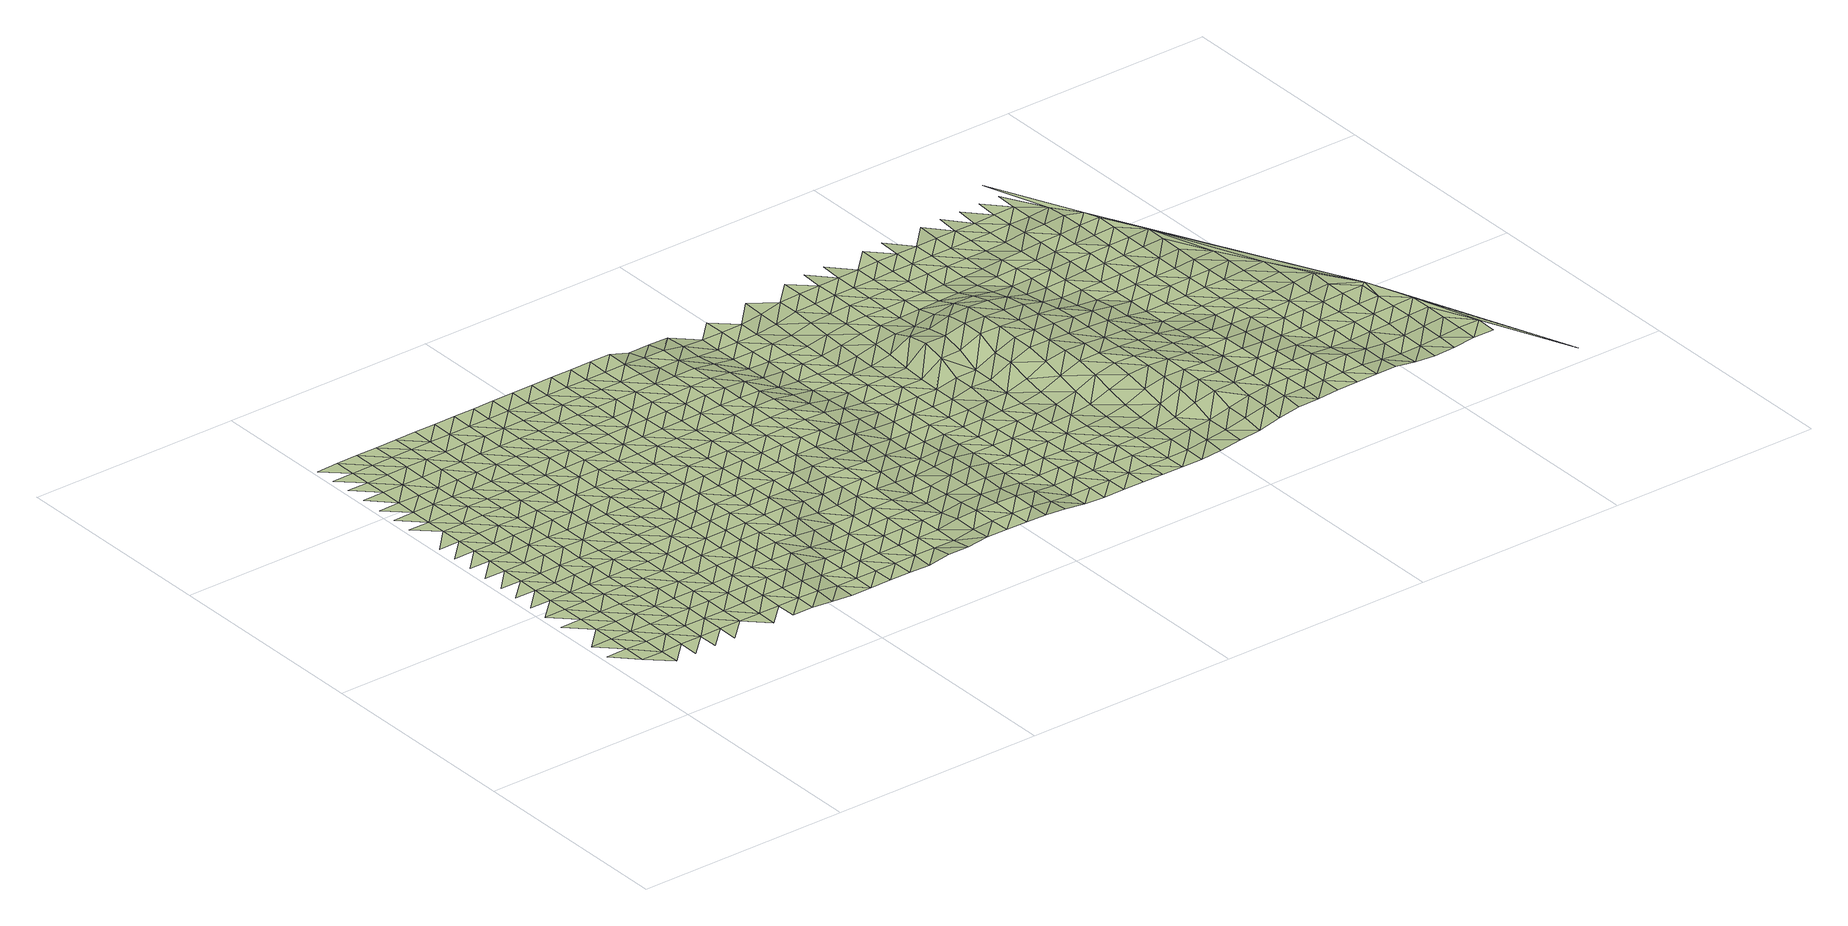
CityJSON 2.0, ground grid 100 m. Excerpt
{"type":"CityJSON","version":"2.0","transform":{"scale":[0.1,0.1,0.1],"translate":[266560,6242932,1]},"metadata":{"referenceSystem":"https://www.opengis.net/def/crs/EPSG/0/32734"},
"CityObjects":{
"terrain1":{"type":"TINRelief","geometry":[{"type":"CompositeSurface","lod":"1","boundaries":[[[0,1,2]],[[3,2,4]],[[5,3,4]],[[1,6,2]],[[6,1,7]],[[4,2,8]],[[9,5,10]],[[8,2,6]],[[4,11,5]],[[12,10,13]],[[11,4,8]],[[14,6,7]],[[15,12,13]],[[5,16,10]],[[16,5,11]],[[17,8,6]],[[18,19,15]],[[13,10,20]],[[8,17,11]],[[6,14,17]],[[20,10,16]],[[21,22,18]],[[13,23,15]],[[23,13,20]],[[11,24,16]],[[25,26,21]],[[11,17,27]],[[14,28,29]],[[15,30,18]],[[24,20,16]],[[11,27,24]],[[30,15,23]],[[14,29,17]],[[31,25,32]],[[18,33,21]],[[33,18,30]],[[27,17,34]],[[20,35,23]],[[36,37,32]],[[20,24,38]],[[21,39,25]],[[34,17,29]],[[35,30,23]],[[39,21,33]],[[20,38,35]],[[24,27,40]],[[41,36,42]],[[25,43,32]],[[40,27,34]],[[44,29,45]],[[43,25,39]],[[46,38,24]],[[33,30,47]],[[48,49,42]],[[30,35,50]],[[32,51,36]],[[24,40,46]],[[52,34,29]],[[51,32,43]],[[30,50,47]],[[33,53,39]],[[35,38,54]],[[36,55,42]],[[29,44,52]],[[38,46,54]],[[48,56,57]],[[40,34,58]],[[33,47,53]],[[55,36,51]],[[43,39,59]],[[60,50,35]],[[58,46,40]],[[42,61,48]],[[56,62,63]],[[52,58,34]],[[35,54,60]],[[39,53,59]],[[42,55,61]],[[64,44,65]],[[43,66,51]],[[50,67,47]],[[68,56,48]],[[62,69,70]],[[60,71,50]],[[44,64,52]],[[54,46,72]],[[43,59,66]],[[73,46,58]],[[68,48,61]],[[53,47,67]],[[55,51,74]],[[50,71,67]],[[72,60,54]],[[69,75,76]],[[72,46,73]],[[56,77,62]],[[51,66,74]],[[56,68,78]],[[79,61,55]],[[80,58,52]],[[64,81,52]],[[53,82,59]],[[83,71,60]],[[53,67,84]],[[75,85,86]],[[56,78,77]],[[69,62,87]],[[61,79,68]],[[55,74,79]],[[80,52,81]],[[83,60,72]],[[66,59,82]],[[88,73,58]],[[53,84,82]],[[62,77,87]],[[85,89,90]],[[91,75,69]],[[67,71,92]],[[58,80,88]],[[71,83,93]],[[81,64,94]],[[95,72,73]],[[68,96,78]],[[68,79,97]],[[92,84,67]],[[75,91,85]],[[66,98,74]],[[69,87,91]],[[94,64,99]],[[89,100,101]],[[66,82,102]],[[71,93,92]],[[77,78,96]],[[83,72,95]],[[95,73,88]],[[68,97,96]],[[74,98,79]],[[66,102,98]],[[103,89,85]],[[80,81,104]],[[105,81,94]],[[82,84,106]],[[107,93,83]],[[92,108,84]],[[103,85,91]],[[77,109,87]],[[80,104,88]],[[97,79,110]],[[77,96,111]],[[104,81,105]],[[83,95,107]],[[112,100,89]],[[106,102,82]],[[84,108,106]],[[110,79,98]],[[87,109,91]],[[113,94,99]],[[92,93,114]],[[77,111,109]],[[89,103,112]],[[88,115,95]],[[116,96,97]],[[93,107,114]],[[115,88,104]],[[116,97,110]],[[108,92,117]],[[98,102,118]],[[119,105,94]],[[100,112,120]],[[121,102,106]],[[122,111,96]],[[103,91,123]],[[107,95,124]],[[109,125,91]],[[92,114,117]],[[94,113,119]],[[102,121,118]],[[122,96,116]],[[124,95,115]],[[106,108,126]],[[103,123,112]],[[127,110,98]],[[128,104,105]],[[123,91,125]],[[108,117,126]],[[109,111,129]],[[114,107,130]],[[122,131,111]],[[98,118,127]],[[128,105,119]],[[132,107,124]],[[120,112,133]],[[104,134,115]],[[135,116,110]],[[113,136,137]],[[138,121,106]],[[114,130,117]],[[111,131,129]],[[106,126,139]],[[123,133,112]],[[130,107,132]],[[109,140,125]],[[116,135,122]],[[104,128,134]],[[135,110,127]],[[113,137,119]],[[141,124,115]],[[136,142,137]],[[106,139,138]],[[117,143,126]],[[118,121,144]],[[109,129,140]],[[133,145,120]],[[146,123,125]],[[131,122,147]],[[130,143,117]],[[115,134,141]],[[118,144,127]],[[148,132,124]],[[121,138,144]],[[122,135,147]],[[139,126,149]],[[123,146,133]],[[128,119,150]],[[146,125,140]],[[137,151,119]],[[143,149,126]],[[124,141,148]],[[131,152,129]],[[134,128,150]],[[127,153,135]],[[154,130,132]],[[131,147,155]],[[150,119,151]],[[156,145,133]],[[139,157,138]],[[153,127,144]],[[140,129,152]],[[158,137,142]],[[131,155,152]],[[133,146,156]],[[149,157,139]],[[154,132,148]],[[159,143,130]],[[135,160,147]],[[141,134,161]],[[142,162,158]],[[134,150,163]],[[160,135,153]],[[146,140,164]],[[143,159,149]],[[165,151,137]],[[144,138,166]],[[145,156,167]],[[157,168,138]],[[130,154,159]],[[155,147,169]],[[141,161,148]],[[152,164,140]],[[134,163,161]],[[137,158,165]],[[138,168,166]],[[147,160,169]],[[170,157,149]],[[156,146,171]],[[144,172,153]],[[150,151,173]],[[170,149,159]],[[164,171,146]],[[174,152,155]],[[173,163,150]],[[154,148,175]],[[155,169,176]],[[144,166,172]],[[173,151,165]],[[161,177,148]],[[178,167,156]],[[179,168,157]],[[160,153,180]],[[174,164,152]],[[181,158,162]],[[154,175,159]],[[155,176,174]],[[157,170,179]],[[171,178,156]],[[175,148,177]],[[160,180,169]],[[153,172,180]],[[182,161,163]],[[162,183,181]],[[184,163,173]],[[185,165,158]],[[168,186,166]],[[167,178,187]],[[168,179,188]],[[170,159,189]],[[171,164,190]],[[191,176,169]],[[174,192,164]],[[175,193,159]],[[163,184,182]],[[172,166,186]],[[194,177,161]],[[158,181,185]],[[168,188,186]],[[169,180,191]],[[170,189,179]],[[195,173,165]],[[189,159,193]],[[164,192,190]],[[196,174,176]],[[171,197,178]],[[161,182,194]],[[198,175,177]],[[176,191,196]],[[185,195,165]],[[183,199,181]],[[188,179,200]],[[201,184,173]],[[202,180,172]],[[171,190,197]],[[172,186,203]],[[192,174,204]],[[187,178,205]],[[189,200,179]],[[198,177,194]],[[206,193,175]],[[202,191,180]],[[174,196,204]],[[173,195,201]],[[172,203,202]],[[185,181,207]],[[186,188,208]],[[209,182,184]],[[205,178,197]],[[199,207,181]],[[188,200,208]],[[175,198,206]],[[210,189,193]],[[192,211,190]],[[192,204,212]],[[184,201,209]],[[213,203,186]],[[196,191,214]],[[215,194,182]],[[216,191,202]],[[197,190,211]],[[217,195,185]],[[210,193,206]],[[192,212,211]],[[213,186,208]],[[207,218,185]],[[196,214,204]],[[219,200,189]],[[214,191,216]],[[182,209,215]],[[195,217,201]],[[220,198,194]],[[217,185,218]],[[203,221,202]],[[189,210,219]],[[213,222,203]],[[223,212,204]],[[207,199,224]],[[225,205,197]],[[226,208,200]],[[197,211,227]],[[220,194,215]],[[228,206,198]],[[201,229,209]],[[223,204,214]],[[203,222,221]],[[208,226,213]],[[230,216,202]],[[225,197,227]],[[199,231,224]],[[226,200,219]],[[217,229,201]],[[207,232,218]],[[198,220,228]],[[233,210,206]],[[234,211,212]],[[215,209,235]],[[223,236,212]],[[202,221,230]],[[237,214,216]],[[222,213,238]],[[207,224,232]],[[229,235,209]],[[234,227,211]],[[217,218,239]],[[233,206,228]],[[212,236,234]],[[213,226,238]],[[214,237,223]],[[240,219,210]],[[215,241,220]],[[237,216,230]],[[221,222,242]],[[239,229,217]],[[239,218,232]],[[235,241,215]],[[210,233,240]],[[222,238,242]],[[236,223,243]],[[231,244,224]],[[225,227,245]],[[226,219,246]],[[228,220,247]],[[248,227,234]],[[230,221,249]],[[223,237,243]],[[241,247,220]],[[232,224,244]],[[226,246,238]],[[235,229,250]],[[245,227,248]],[[231,251,244]],[[240,246,219]],[[252,229,239]],[[242,249,221]],[[233,228,253]],[[234,236,254]],[[230,255,237]],[[236,243,254]],[[247,253,228]],[[229,252,250]],[[238,256,242]],[[235,257,241]],[[249,255,230]],[[240,233,258]],[[259,239,232]],[[232,244,260]],[[256,238,246]],[[243,237,261]],[[262,248,234]],[[253,258,233]],[[234,254,263]],[[235,250,257]],[[264,249,242]],[[265,247,241]],[[255,261,237]],[[259,232,260]],[[266,252,239]],[[234,263,262]],[[264,242,256]],[[254,243,267]],[[268,244,251]],[[269,245,248]],[[270,246,240]],[[258,271,240]],[[241,257,265]],[[247,272,253]],[[261,267,243]],[[239,259,266]],[[268,260,244]],[[252,273,250]],[[274,255,249]],[[262,269,248]],[[251,275,268]],[[270,240,271]],[[249,264,276]],[[277,263,254]],[[278,256,246]],[[247,265,272]],[[258,253,279]],[[255,274,261]],[[257,250,273]],[[267,277,254]],[[252,266,273]],[[249,276,274]],[[256,278,264]],[[246,270,278]],[[262,263,280]],[[259,260,281]],[[253,272,279]],[[282,260,268]],[[283,267,261]],[[258,284,271]],[[277,280,263]],[[259,281,266]],[[265,257,285]],[[283,261,274]],[[281,260,282]],[[257,273,286]],[[287,276,264]],[[258,279,284]],[[264,278,288]],[[289,277,267]],[[275,290,268]],[[269,262,291]],[[272,265,285]],[[270,271,292]],[[280,293,262]],[[257,286,285]],[[276,287,274]],[[267,283,289]],[[264,288,287]],[[270,292,278]],[[294,273,266]],[[291,262,293]],[[275,295,290]],[[292,271,284]],[[281,296,266]],[[297,282,268]],[[272,298,279]],[[277,299,280]],[[294,286,273]],[[277,289,300]],[[272,285,301]],[[266,296,294]],[[283,274,302]],[[288,278,303]],[[268,290,297]],[[287,304,274]],[[284,279,298]],[[299,293,280]],[[305,281,282]],[[272,301,298]],[[277,300,299]],[[303,278,292]],[[283,302,289]],[[302,274,304]],[[306,287,288]],[[285,286,307]],[[305,282,297]],[[308,286,294]],[[295,309,290]],[[281,310,296]],[[306,288,303]],[[300,289,311]],[[312,291,293]],[[313,292,284]],[[307,301,285]],[[284,298,314]],[[293,299,315]],[[286,308,307]],[[316,304,287]],[[302,311,289]],[[281,305,310]],[[297,290,317]],[[296,318,294]],[[312,293,315]],[[313,284,314]],[[316,287,306]],[[299,300,319]],[[320,303,292]],[[290,309,317]],[[321,298,301]],[[300,311,319]],[[322,301,307]],[[296,310,318]],[[323,302,304]],[[324,308,294]],[[292,313,320]],[[304,316,325]],[[321,314,298]],[[326,315,299]],[[327,306,303]],[[305,297,328]],[[301,322,321]],[[317,329,297]],[[299,319,326]],[[325,323,304]],[[294,318,324]],[[330,311,302]],[[310,305,328]],[[316,306,327]],[[331,307,308]],[[327,303,320]],[[328,297,329]],[[317,309,332]],[[312,315,333]],[[313,314,334]],[[302,323,330]],[[335,314,321]],[[326,336,315]],[[308,324,331]],[[319,311,337]],[[338,322,307]],[[310,339,318]],[[340,325,316]],[[341,329,317]],[[313,334,320]],[[333,315,336]],[[334,314,335]],[[310,328,339]],[[316,327,340]],[[337,326,319]],[[337,311,330]],[[341,317,332]],[[307,331,338]],[[322,342,321]],[[324,318,343]],[[344,323,325]],[[320,345,327]],[[340,346,325]],[[318,339,343]],[[347,336,326]],[[328,329,348]],[[322,338,342]],[[349,329,341]],[[345,320,334]],[[350,335,321]],[[344,325,346]],[[347,326,337]],[[351,330,323]],[[352,340,327]],[[328,348,339]],[[353,331,324]],[[348,329,349]],[[343,354,324]],[[321,342,350]],[[352,327,345]],[[355,341,332]],[[356,333,336]],[[357,334,335]],[[331,353,338]],[[323,344,351]],[[336,347,358]],[[324,354,353]],[[359,337,330]],[[343,339,360]],[[340,361,346]],[[356,336,358]],[[362,355,332]],[[357,335,350]],[[360,339,348]],[[340,352,363]],[[338,364,342]],[[347,337,359]],[[365,349,341]],[[366,345,334]],[[359,330,351]],[[367,354,343]],[[353,364,338]],[[340,363,361]],[[344,346,368]],[[345,366,352]],[[341,355,365]],[[334,357,366]],[[367,343,360]],[[350,342,369]],[[370,358,347]],[[371,348,349]],[[344,368,351]],[[342,364,369]],[[347,359,370]],[[368,346,361]],[[353,354,372]],[[371,349,365]],[[373,354,367]],[[374,360,348]],[[352,375,363]],[[352,366,376]],[[351,377,359]],[[355,362,378]],[[356,358,379]],[[357,350,380]],[[353,372,364]],[[370,381,358]],[[369,382,350]],[[354,373,372]],[[361,363,375]],[[377,351,368]],[[348,371,374]],[[352,376,375]],[[355,378,365]],[[357,380,366]],[[383,367,360]],[[379,358,381]],[[378,362,384]],[[380,350,382]],[[385,370,359]],[[369,364,386]],[[385,359,377]],[[374,383,360]],[[386,364,372]],[[387,368,361]],[[388,376,366]],[[389,373,367]],[[361,375,390]],[[391,382,369]],[[371,365,392]],[[378,393,365]],[[388,366,380]],[[370,394,381]],[[391,369,386]],[[370,385,395]],[[387,361,390]],[[367,383,389]],[[396,377,368]],[[371,392,374]],[[397,372,373]],[[392,365,393]],[[375,376,398]],[[370,395,394]],[[388,399,376]],[[377,396,385]],[[400,378,384]],[[379,381,401]],[[402,380,382]],[[368,387,396]],[[403,382,391]],[[373,389,397]],[[404,386,372]],[[398,390,375]],[[376,399,398]],[[380,402,388]],[[383,374,405]],[[401,381,394]],[[400,384,406]],[[402,382,403]],[[392,407,374]],[[408,393,378]],[[372,397,404]],[[409,391,386]],[[385,410,395]],[[383,405,389]],[[385,396,411]],[[405,374,407]],[[387,390,412]],[[399,388,413]],[[378,400,408]],[[414,390,398]],[[394,395,410]],[[415,392,393]],[[404,409,386]],[[385,411,410]],[[388,402,413]],[[387,412,396]],[[416,403,391]],[[412,390,414]],[[398,399,417]],[[397,389,418]],[[415,393,408]],[[405,419,389]],[[420,407,392]],[[391,409,416]],[[399,413,417]],[[421,411,396]],[[422,400,406]],[[401,394,423]],[[402,403,424]],[[397,418,404]],[[394,410,425]],[[389,419,418]],[[421,396,412]],[[392,415,420]],[[402,424,413]],[[426,405,407]],[[427,414,398]],[[423,394,425]],[[424,403,416]],[[422,406,428]],[[398,417,429]],[[430,408,400]],[[409,404,431]],[[410,411,432]],[[421,433,411]],[[418,434,404]],[[426,407,420]],[[398,429,427]],[[413,435,417]],[[436,412,414]],[[437,419,405]],[[400,422,430]],[[409,431,416]],[[432,425,410]],[[438,415,408]],[[431,404,434]],[[411,433,432]],[[435,413,424]],[[412,436,421]],[[436,414,427]],[[405,426,437]],[[429,417,439]],[[440,418,419]],[[438,408,430]],[[422,428,441]],[[442,420,415]],[[439,417,435]],[[433,421,443]],[[444,423,425]],[[445,424,416]],[[431,446,416]],[[447,425,432]],[[419,437,440]],[[448,434,418]],[[429,449,427]],[[421,436,443]],[[415,438,442]],[[430,422,450]],[[451,426,420]],[[444,425,447]],[[445,416,446]],[[449,429,439]],[[432,433,452]],[[424,453,435]],[[441,450,422]],[[418,440,448]],[[454,431,434]],[[427,455,436]],[[433,443,452]],[[451,420,442]],[[430,456,438]],[[457,437,426]],[[424,445,453]],[[455,427,449]],[[458,439,435]],[[454,434,448]],[[450,456,430]],[[436,459,443]],[[460,446,431]],[[461,447,432]],[[432,452,462]],[[426,451,457]],[[442,438,463]],[[464,440,437]],[[459,436,455]],[[435,453,458]],[[465,449,439]],[[431,454,460]],[[432,462,461]],[[456,463,438]],[[443,466,452]],[[450,441,467]],[[468,444,447]],[[445,446,469]],[[437,457,464]],[[470,448,440]],[[451,442,471]],[[449,465,455]],[[466,443,459]],[[439,458,465]],[[453,445,469]],[[468,447,461]],[[441,472,467]],[[469,446,460]],[[463,471,442]],[[462,452,473]],[[450,474,456]],[[440,464,470]],[[475,454,448]],[[457,451,476]],[[473,452,466]],[[459,455,477]],[[450,467,474]],[[471,476,451]],[[455,465,478]],[[462,479,461]],[[458,453,480]],[[463,456,481]],[[475,448,470]],[[453,469,482]],[[483,460,454]],[[464,457,484]],[[479,462,473]],[[455,478,477]],[[459,485,466]],[[458,480,465]],[[453,482,480]],[[456,474,481]],[[476,484,457]],[[461,486,468]],[[463,487,471]],[[454,475,483]],[[472,488,467]],[[469,460,489]],[[470,464,490]],[[459,477,485]],[[486,461,479]],[[473,466,491]],[[492,478,465]],[[463,481,487]],[[484,490,464]],[[474,467,488]],[[489,482,469]],[[476,471,493]],[[472,494,488]],[[483,489,460]],[[492,465,480]],[[475,470,495]],[[466,485,491]],[[473,496,479]],[[471,487,493]],[[490,495,470]],[[478,497,477]],[[476,498,484]],[[492,499,478]],[[483,475,500]],[[501,480,482]],[[474,502,481]],[[473,491,496]],[[474,488,503]],[[504,482,489]],[[485,477,497]],[[486,479,505]],[[495,500,475]],[[478,499,497]],[[476,493,498]],[[487,481,502]],[[480,501,492]],[[490,484,506]],[[482,504,501]],[[474,503,502]],[[479,496,505]],[[507,488,494]],[[508,489,483]],[[500,509,483]],[[484,498,506]],[[485,510,491]],[[490,511,495]],[[499,492,512]],[[485,497,513]],[[507,503,488]],[[487,514,493]],[[486,505,515]],[[494,516,507]],[[508,483,509]],[[487,502,517]],[[492,501,512]],[[496,491,510]],[[518,504,489]],[[485,513,510]],[[490,506,511]],[[500,495,519]],[[520,497,499]],[[498,493,514]],[[487,517,514]],[[504,518,501]],[[489,508,518]],[[520,499,512]],[[521,502,503]],[[495,511,519]],[[522,503,507]],[[513,497,523]],[[500,524,509]],[[496,525,505]],[[496,510,526]],[[521,517,502]],[[512,501,527]],[[498,528,506]],[[523,497,520]],[[503,522,521]],[[498,514,529]],[[505,525,515]],[[507,516,530]],[[500,519,524]],[[496,526,525]],[[501,518,527]],[[531,510,513]],[[508,509,532]],[[511,506,528]],[[498,529,528]],[[531,513,523]],[[508,532,518]],[[533,514,517]],[[534,520,512]],[[532,509,524]],[[521,535,517]],[[527,536,512]],[[537,526,510]],[[538,522,507]],[[507,530,539]],[[511,540,519]],[[533,529,514]],[[537,510,531]],[[511,528,541]],[[517,535,533]],[[534,512,536]],[[527,518,542]],[[543,523,520]],[[507,539,538]],[[524,519,540]],[[522,544,521]],[[511,541,540]],[[542,518,532]],[[525,526,545]],[[537,546,526]],[[520,534,543]],[[547,531,523]],[[535,521,544]],[[548,536,527]],[[529,549,528]],[[522,538,544]],[[550,529,533]],[[551,539,530]],[[526,546,545]],[[548,527,542]],[[531,547,537]],[[552,532,524]],[[549,541,528]],[[547,523,543]],[[524,540,553]],[[529,550,549]],[[533,535,554]],[[538,539,555]],[[534,536,556]],[[525,545,557]],[[552,524,553]],[[535,544,554]],[[558,536,548]],[[546,537,559]],[[560,542,532]],[[551,555,539]],[[561,540,541]],[[534,556,543]],[[537,547,559]],[[549,562,541]],[[556,536,558]],[[538,563,544]],[[564,550,533]],[[532,552,560]],[[533,554,565]],[[561,553,540]],[[566,548,542]],[[541,562,561]],[[538,555,563]],[[543,567,547]],[[546,568,545]],[[546,559,569]],[[533,565,564]],[[544,570,554]],[[549,550,571]],[[567,543,556]],[[560,566,542]],[[545,568,557]],[[572,558,548]],[[546,569,568]],[[563,570,544]],[[547,573,559]],[[551,574,555]],[[552,553,575]],[[549,571,562]],[[576,553,561]],[[550,564,571]],[[577,565,554]],[[573,547,567]],[[548,566,572]],[[552,575,560]],[[578,556,558]],[[551,579,574]],[[575,553,576]],[[570,577,554]],[[561,562,580]],[[569,559,581]],[[563,555,582]],[[564,565,583]],[[581,559,573]],[[580,562,571]],[[578,558,572]],[[584,567,556]],[[582,570,563]],[[582,555,574]],[[577,583,565]],[[566,560,585]],[[575,586,560]],[[567,584,573]],[[587,576,561]],[[568,569,588]],[[561,580,589]],[[590,569,581]],[[556,578,584]],[[570,591,577]],[[566,585,572]],[[564,592,571]],[[585,560,586]],[[583,593,564]],[[561,589,587]],[[569,590,588]],[[591,570,582]],[[574,579,594]],[[595,575,576]],[[580,571,592]],[[564,593,592]],[[581,573,596]],[[597,583,577]],[[573,584,598]],[[578,572,599]],[[568,588,600]],[[579,601,594]],[[595,576,587]],[[591,597,577]],[[585,602,572]],[[603,589,580]],[[604,582,574]],[[605,586,575]],[[573,598,596]],[[606,590,581]],[[578,599,584]],[[607,593,583]],[[603,580,592]],[[599,572,602]],[[582,604,591]],[[604,574,594]],[[575,595,605]],[[583,597,607]],[[587,589,608]],[[609,585,586]],[[581,596,606]],[[598,584,610]],[[590,611,588]],[[603,608,589]],[[612,592,593]],[[610,584,599]],[[609,586,605]],[[593,607,613]],[[588,611,600]],[[601,614,594]],[[597,591,615]],[[616,602,585]],[[590,606,611]],[[591,604,617]],[[598,618,596]],[[612,603,592]],[[619,595,587]],[[608,620,587]],[[593,613,612]],[[597,615,607]],[[618,598,610]],[[615,591,617]],[[585,609,616]],[[621,599,602]],[[619,587,620]],[[596,622,606]],[[604,594,623]],[[624,605,595]],[[625,594,614]],[[608,603,626]],[[613,607,627]],[[618,622,596]],[[612,628,603]],[[621,602,616]],[[629,610,599]],[[623,617,604]],[[623,594,625]],[[595,619,624]],[[615,627,607]],[[630,609,605]],[[603,628,626]],[[608,631,620]],[[611,606,632]],[[612,613,633]],[[622,634,606]],[[599,621,629]],[[635,618,610]],[[630,605,624]],[[613,627,633]],[[611,632,636]],[[614,637,625]],[[638,615,617]],[[639,616,609]],[[608,626,631]],[[606,634,632]],[[640,617,623]],[[618,635,622]],[[619,620,641]],[[628,612,642]],[[635,610,629]],[[638,617,640]],[[609,630,639]],[[612,633,642]],[[619,641,624]],[[643,627,615]],[[644,621,616]],[[641,620,631]],[[645,634,622]],[[646,623,625]],[[637,647,625]],[[628,648,626]],[[621,644,629]],[[622,635,645]],[[628,642,649]],[[615,638,643]],[[644,616,639]],[[624,650,630]],[[633,627,651]],[[646,625,647]],[[631,626,648]],[[652,640,623]],[[628,649,648]],[[650,624,641]],[[629,653,635]],[[632,634,654]],[[633,651,642]],[[634,645,655]],[[651,627,643]],[[630,656,639]],[[644,653,629]],[[623,646,652]],[[632,654,657]],[[658,638,640]],[[634,655,654]],[[656,630,650]],[[645,635,659]],[[660,647,637]],[[661,641,631]],[[662,649,642]],[[631,648,663]],[[639,664,644]],[[653,659,635]],[[658,640,652]],[[662,642,651]],[[665,643,638]],[[637,666,660]],[[661,631,663]],[[664,639,656]],[[667,646,647]],[[668,655,645]],[[641,669,650]],[[670,648,649]],[[671,653,644]],[[659,668,645]],[[638,658,665]],[[662,672,649]],[[646,667,652]],[[673,651,643]],[[667,647,660]],[[641,661,669]],[[671,644,664]],[[670,663,648]],[[674,656,650]],[[649,672,670]],[[675,659,653]],[[654,655,676]],[[651,673,662]],[[668,677,655]],[[673,643,665]],[[652,678,658]],[[671,675,653]],[[650,669,674]],[[679,664,656]],[[655,677,676]],[[652,667,678]],[[680,660,666]],[[672,662,681]],[[661,663,682]],[[683,663,670]],[[668,659,684]],[[665,658,685]],[[664,679,671]],[[659,675,686]],[[656,674,679]],[[662,673,681]],[[669,661,682]],[[654,676,687]],[[666,688,680]],[[682,663,683]],[[678,685,658]],[[670,672,689]],[[667,660,690]],[[659,686,684]],[[668,691,677]],[[675,671,692]],[[665,693,673]],[[672,681,689]],[[690,678,667]],[[680,690,660]],[[685,693,665]],[[692,671,679]],[[674,669,694]],[[668,684,691]],[[669,682,695]],[[696,686,675]],[[697,683,670]],[[677,698,676]],[[681,673,699]],[[670,689,700]],[[674,694,679]],[[675,692,696]],[[669,695,694]],[[693,699,673]],[[687,676,698]],[[688,701,680]],[[702,685,678]],[[670,700,697]],[[677,691,698]],[[703,678,690]],[[682,683,704]],[[689,681,705]],[[686,706,684]],[[696,707,686]],[[678,703,702]],[[699,705,681]],[[704,695,682]],[[708,693,685]],[[692,679,709]],[[704,683,697]],[[694,710,679]],[[711,700,689]],[[691,684,706]],[[712,690,680]],[[686,707,706]],[[701,713,680]],[[709,696,692]],[[693,708,699]],[[705,711,689]],[[685,702,708]],[[709,679,710]],[[712,680,713]],[[697,700,714]],[[715,694,695]],[[716,703,690]],[[717,695,704]],[[718,707,696]],[[691,719,698]],[[720,705,699]],[[711,714,700]],[[691,706,721]],[[695,717,715]],[[718,696,709]],[[690,712,716]],[[720,699,708]],[[719,722,698]],[[702,703,723]],[[724,710,694]],[[691,721,719]],[[725,706,707]],[[701,726,713]],[[727,704,697]],[[728,711,705]],[[714,729,697]],[[702,723,708]],[[725,707,718]],[[694,715,724]],[[703,716,723]],[[705,720,728]],[[730,709,710]],[[701,731,726]],[[727,697,729]],[[732,721,706]],[[733,717,704]],[[712,713,734]],[[711,735,714]],[[732,706,725]],[[711,728,736]],[[730,710,724]],[[737,718,709]],[[712,734,716]],[[720,708,738]],[[734,713,726]],[[704,727,733]],[[723,739,708]],[[735,729,714]],[[740,715,717]],[[711,736,735]],[[719,721,741]],[[720,738,728]],[[737,709,730]],[[732,742,721]],[[738,708,739]],[[743,725,718]],[[717,733,740]],[[726,731,744]],[[745,723,716]],[[746,724,715]],[[721,742,741]],[[734,747,716]],[[725,743,732]],[[727,729,748]],[[736,728,749]],[[743,718,737]],[[729,735,750]],[[716,747,745]],[[715,740,746]],[[738,749,728]],[[727,748,733]],[[730,724,751]],[[752,739,723]],[[719,741,753]],[[748,729,750]],[[735,736,754]],[[742,732,755]],[[756,734,726]],[[726,744,757]],[[730,751,737]],[[732,743,755]],[[736,749,754]],[[723,745,752]],[[746,751,724]],[[733,758,740]],[[759,738,739]],[[756,726,757]],[[760,750,735]],[[734,761,747]],[[748,758,733]],[[737,762,743]],[[763,741,742]],[[735,754,760]],[[742,755,764]],[[759,739,752]],[[740,765,746]],[[766,749,738]],[[762,737,751]],[[734,756,761]],[[741,763,753]],[[767,757,744]],[[768,745,747]],[[742,764,763]],[[758,765,740]],[[743,769,755]],[[770,748,750]],[[760,771,750]],[[738,759,766]],[[754,749,772]],[[769,743,762]],[[747,761,768]],[[773,752,745]],[[774,751,746]],[[770,750,771]],[[765,775,746]],[[764,755,776]],[[772,760,754]],[[756,757,777]],[[748,778,758]],[[779,757,767]],[[772,749,766]],[[755,769,776]],[[745,768,773]],[[774,746,775]],[[751,780,762]],[[761,756,777]],[[781,759,752]],[[777,757,779]],[[748,770,778]],[[782,771,760]],[[764,783,763]],[[765,758,784]],[[782,760,772]],[[783,764,776]],[[751,774,780]],[[773,781,752]],[[785,769,762]],[[768,761,786]],[[787,766,759]],[[758,778,784]],[[788,789,763]],[[765,790,775]],[[786,761,777]],[[791,779,767]],[[770,771,792]],[[762,780,785]],[[771,782,793]],[[763,783,788]],[[759,781,787]],[[794,776,769]],[[795,772,766]],[[773,768,796]],[[765,784,790]],[[778,770,792]],[[774,775,797]],[[767,798,791]],[[792,771,793]],[[786,796,768]],[[782,772,795]],[[777,779,799]],[[769,785,794]],[[795,766,787]],[[783,776,800]],[[780,774,797]],[[797,775,790]],[[799,786,777]],[[781,773,801]],[[799,779,791]],[[796,802,773]],[[803,793,782]],[[783,800,788]],[[778,804,784]],[[794,800,776]],[[778,792,805]],[[781,801,787]],[[782,795,803]],[[801,773,802]],[[785,780,806]],[[790,784,804]],[[780,797,807]],[[778,805,804]],[[808,788,809]],[[791,798,810]],[[811,796,786]],[[812,786,799]],[[785,806,794]],[[792,793,813]],[[787,814,795]],[[780,807,806]],[[803,815,793]],[[800,809,788]],[[786,812,811]],[[814,787,801]],[[813,805,792]],[[796,816,802]],[[797,790,817]],[[813,793,815]],[[790,804,818]],[[819,803,795]],[[820,799,791]],[[810,821,791]],[[822,800,794]],[[817,807,797]],[[806,823,794]],[[819,795,814]],[[796,811,816]],[[817,790,818]],[[824,801,802]],[[820,791,821]],[[825,815,803]],[[826,804,805]],[[827,812,799]],[[822,794,823]],[[828,805,813]],[[829,809,800]],[[819,825,803]],[[824,802,816]],[[830,806,807]],[[826,818,804]],[[831,814,801]],[[805,828,826]],[[832,807,817]],[[799,820,827]],[[809,829,833]],[[811,812,834]],[[800,822,829]],[[810,835,821]],[[836,813,815]],[[814,831,819]],[[807,832,830]],[[815,825,837]],[[801,824,831]],[[806,838,823]],[[816,811,834]],[[812,827,834]],[[839,817,818]],[[810,840,835]],[[836,815,837]],[[841,818,826]],[[825,819,842]],[[843,828,813]],[[820,821,844]],[[806,830,838]],[[845,822,823]],[[842,819,831]],[[839,818,841]],[[846,832,817]],[[820,844,827]],[[824,816,847]],[[844,821,835]],[[813,836,843]],[[816,834,848]],[[849,837,825]],[[822,845,829]],[[828,850,826]],[[845,823,838]],[[824,847,831]],[[825,842,849]],[[817,839,846]],[[847,816,848]],[[851,830,832]],[[845,852,829]],[[828,843,850]],[[835,840,853]],[[834,827,854]],[[855,841,826]],[[844,856,827]],[[838,830,857]],[[858,836,837]],[[832,846,851]],[[849,859,837]],[[842,831,860]],[[854,848,834]],[[827,856,854]],[[826,850,855]],[[847,861,831]],[[838,857,845]],[[836,858,843]],[[862,839,841]],[[830,851,857]],[[858,837,859]],[[845,857,863]],[[860,849,842]],[[864,844,835]],[[835,853,865]],[[860,831,861]],[[839,862,846]],[[862,841,855]],[[843,866,850]],[[867,847,848]],[[864,835,865]],[[868,848,854]],[[869,859,849]],[[862,851,846]],[[870,856,844]],[[858,866,843]],[[851,862,857]],[[850,866,855]],[[869,849,860]],[[867,848,868]],[[847,871,861]],[[844,864,870]],[[872,865,853]],[[858,859,873]],[[874,854,856]],[[866,862,855]],[[859,869,873]],[[847,867,871]],[[858,873,866]],[[875,860,861]],[[856,870,874]],[[866,873,862]],[[876,868,854]],[[869,860,875]],[[877,864,865]],[[878,865,872]],[[875,861,871]],[[862,879,857]],[[854,874,876]],[[873,869,875]],[[880,867,868]],[[877,865,878]],[[881,870,864]],[[879,862,873]],[[867,880,871]],[[880,868,876]],[[864,877,881]],[[882,874,870]],[[875,879,873]],[[883,878,872]],[[871,879,875]],[[874,882,876]],[[870,881,882]],[[871,880,879]],[[877,878,883]],[[872,884,883]],[[880,876,879]],[[877,883,881]],[[882,879,876]],[[881,883,882]],[[882,885,879]],[[885,882,883]]]}]}
},
"vertices":[
[0,530,34],[100,425,33],[100,530,35],[0,630,34],[100,630,35],[100,730,34],[201,425,33],[201,330,33],[201,530,33],[0,830,33],[100,830,34],[201,630,34],[0,935,32],[100,935,33],[301,425,33],[100,1030,32],[201,730,35],[301,530,33],[100,1130,33],[0,1030,32],[201,830,34],[100,1225,34],[0,1130,34],[201,935,34],[301,730,34],[100,1330,34],[0,1225,34],[301,630,34],[301,330,33],[401,425,33],[201,1030,33],[0,1330,34],[100,1430,34],[201,1130,33],[401,530,33],[301,935,34],[100,1530,35],[0,1430,34],[301,830,35],[201,1225,33],[401,630,34],[0,1530,34],[100,1630,34],[201,1330,34],[501,425,34],[401,330,34],[401,730,34],[301,1130,33],[100,1735,33],[0,1630,33],[301,1030,34],[201,1430,34],[501,530,34],[301,1225,34],[401,830,35],[201,1530,34],[100,1830,31],[0,1830,31],[501,630,34],[301,1330,36],[401,935,35],[201,1630,35],[100,1930,31],[0,1930,30],[601,425,33],[501,330,34],[301,1430,36],[401,1130,34],[201,1735,34],[100,2025,32],[0,2025,32],[401,1030,34],[501,830,35],[501,730,34],[301,1530,34],[100,2130,33],[0,2130,33],[201,1930,32],[201,1830,33],[301,1630,35],[601,630,34],[601,530,33],[401,1330,36],[501,935,35],[401,1225,34],[100,2230,33],[0,2230,33],[201,2025,31],[601,730,34],[100,2330,31],[0,2330,30],[201,2130,32],[501,1130,34],[501,1030,35],[701,425,33],[601,830,34],[301,1830,33],[301,1735,34],[401,1530,34],[701,330,33],[100,2430,32],[0,2430,29],[401,1430,36],[201,2230,33],[701,630,34],[701,530,33],[501,1330,35],[601,935,35],[501,1225,34],[301,2025,31],[401,1630,35],[301,1930,32],[201,2330,33],[801,425,33],[601,1030,35],[701,730,34],[401,1735,34],[601,1130,34],[501,1530,35],[801,530,33],[201,2430,32],[501,1430,35],[401,1830,33],[301,2230,34],[701,830,35],[301,2130,32],[601,1225,34],[501,1630,35],[801,630,34],[401,2025,31],[701,1030,35],[401,1930,32],[701,935,35],[301,2330,34],[801,730,34],[501,1735,34],[801,330,33],[901,425,33],[601,1430,35],[601,1330,35],[401,2130,33],[801,830,35],[901,330,32],[701,1130,34],[601,1530,35],[301,2430,33],[401,2230,34],[501,1830,34],[801,935,35],[701,1225,34],[901,630,35],[901,530,33],[501,2025,32],[601,1630,35],[801,1030,35],[501,1930,33],[401,2330,34],[701,1330,35],[1002,425,29],[801,1130,34],[601,1735,35],[901,830,36],[1002,330,24],[901,730,36],[501,2130,33],[1002,530,29],[701,1530,35],[401,2430,34],[701,1430,35],[601,1830,34],[801,1225,34],[501,2230,34],[701,1630,35],[1002,630,34],[601,2025,33],[901,1030,35],[601,1930,33],[901,935,35],[501,2330,34],[801,1330,35],[701,1735,35],[1102,425,18],[1002,830,36],[1102,330,16],[1002,730,35],[1102,530,18],[801,1530,35],[501,2430,34],[801,1430,35],[901,1225,35],[601,2230,34],[701,1830,34],[601,2130,33],[901,1130,35],[1002,935,35],[1102,630,29],[701,1930,34],[601,2330,34],[1002,1030,35],[1202,330,17],[901,1330,35],[1102,730,33],[801,1735,35],[801,1630,35],[701,2025,34],[601,2430,34],[1002,1130,35],[1202,425,16],[901,1430,35],[1102,830,35],[1002,1225,35],[701,2230,35],[701,2130,34],[901,1530,35],[801,1930,34],[1102,935,35],[801,1830,34],[1202,630,17],[1202,530,16],[1002,1330,35],[1102,1030,35],[901,1735,35],[901,1630,35],[801,2025,34],[1302,425,15],[701,2430,36],[1002,1430,35],[701,2330,35],[1102,1130,35],[1202,730,22],[901,1830,35],[1302,330,17],[1302,530,15],[1102,1225,35],[801,2230,35],[1202,830,31],[801,2130,34],[901,1930,35],[1002,1530,34],[1302,630,15],[1102,1330,35],[1202,935,35],[1002,1630,35],[901,2025,34],[1402,425,15],[801,2430,36],[1102,1430,35],[1202,1030,36],[801,2330,35],[1002,1735,35],[1302,830,19],[1402,330,17],[1302,730,15],[1202,1130,35],[901,2130,34],[1002,1830,35],[1102,1530,35],[1302,935,28],[1202,1225,36],[1402,630,14],[1402,530,15],[1002,1930,35],[901,2330,36],[901,2230,36],[1102,1630,36],[1302,1030,35],[1402,730,14],[1002,2025,34],[1502,425,16],[901,2430,36],[1202,1430,36],[1202,1330,36],[1302,1130,36],[1402,830,15],[1102,1830,36],[1502,330,13],[1102,1735,36],[1002,2130,35],[1202,1530,36],[1302,1225,36],[1002,2230,37],[1502,630,15],[1502,530,16],[1102,1930,36],[1302,1330,36],[1402,1030,28],[1402,935,18],[1202,1735,36],[1202,1630,36],[1102,2025,35],[1602,425,15],[1002,2430,37],[1302,1430,36],[1002,2330,37],[1502,830,15],[1602,330,28],[1502,730,14],[1602,530,15],[1402,1225,36],[1102,2230,37],[1102,2130,36],[1402,1130,36],[1202,1930,36],[1302,1530,36],[1202,1830,36],[1602,630,14],[1302,1630,36],[1502,1030,26],[1502,935,16],[1702,330,28],[1602,730,17],[1202,2025,36],[1102,2430,37],[1402,1430,36],[1402,1330,36],[1102,2330,37],[1302,1735,36],[1702,425,15],[1602,830,18],[1202,2130,37],[1402,1530,36],[1502,1225,36],[1502,1130,33],[1302,1930,36],[1602,935,22],[1302,1830,37],[1202,2230,38],[1402,1630,36],[1702,630,14],[1702,530,15],[1302,2025,37],[1602,1030,25],[1802,330,39],[1202,2430,38],[1502,1430,36],[1502,1330,36],[1202,2330,38],[1302,2130,37],[1602,1130,28],[1702,730,17],[1402,1735,37],[1802,425,31],[1602,1225,32],[1702,830,18],[1402,1930,37],[1502,1530,36],[1402,1830,37],[1302,2230,37],[1802,630,13],[1802,530,31],[1602,1330,37],[1402,2025,37],[1502,1630,36],[1702,1030,25],[1702,935,22],[1902,425,35],[1302,2430,38],[1602,1430,37],[1302,2330,37],[1402,2130,37],[1802,730,12],[1502,1830,37],[1902,330,38],[1502,1735,37],[1702,1130,28],[1902,530,35],[1602,1530,37],[1802,830,13],[1502,1930,37],[1702,1225,32],[1402,2230,37],[1902,630,26],[1802,1030,23],[1802,935,17],[1902,730,18],[1602,1735,39],[1602,1630,38],[1502,2025,37],[2003,425,34],[1402,2430,39],[1702,1430,37],[1402,2330,37],[1702,1330,37],[1902,830,13],[2003,330,37],[1502,2130,37],[1802,1130,26],[1602,1930,39],[1702,1530,37],[1902,935,11],[1602,1830,38],[1802,1225,28],[2003,630,29],[2003,530,34],[1502,2330,38],[1502,2230,38],[1602,2025,39],[1902,1030,14],[1702,1735,39],[1702,1630,38],[2103,425,31],[1502,2430,38],[1802,1430,34],[1802,1330,34],[1902,1130,19],[2003,830,25],[2103,330,35],[2003,730,28],[2103,530,31],[1902,1225,22],[1602,2230,31],[1602,2130,38],[1702,1930,39],[1802,1530,38],[1702,1830,38],[2103,630,20],[1902,1330,27],[1802,1630,39],[2003,1030,12],[2003,935,18],[2103,730,24],[1702,2025,39],[2203,425,17],[1602,2430,10],[1902,1430,27],[1602,2330,31],[2103,830,29],[1802,1830,35],[2203,330,26],[1802,1735,41],[2203,530,17],[2003,1225,14],[1702,2230,31],[1702,2130,38],[2003,1130,11],[1902,1530,36],[1802,1930,34],[2103,935,25],[2203,630,10],[1902,1630,31],[2103,1030,15],[2303,330,13],[2203,730,11],[1802,2025,31],[1702,2430,10],[2003,1430,16],[2003,1330,16],[1702,2330,31],[2103,1130,9],[1902,1735,24],[2303,425,9],[2203,830,13],[1802,2130,23],[2003,1530,18],[2103,1225,10],[1902,1830,16],[2303,530,9],[2203,935,12],[2003,1630,12],[1902,1930,14],[2103,1330,10],[1802,2330,14],[1802,2230,14],[2303,630,10],[2203,1030,9],[2003,1735,8],[1902,2025,12],[2403,425,9],[1802,2430,7],[2103,1430,10],[2203,1130,8],[2303,730,10],[2403,330,9],[1902,2130,8],[2403,530,9],[2203,1225,9],[2303,830,10],[2003,1930,7],[2003,1830,7],[1902,2230,8],[2103,1630,8],[2403,630,10],[2103,1530,9],[2203,1330,10],[2303,935,9],[2003,2025,8],[1902,2330,8],[2403,730,9],[2503,425,8],[2203,1430,10],[2303,1030,7],[2003,2130,7],[2103,1735,8],[2403,830,7],[2503,330,9],[2303,1130,7],[2003,2230,7],[2103,1930,7],[2403,935,6],[2103,1830,7],[2303,1225,9],[2203,1630,10],[2503,630,6],[2503,530,8],[2203,1530,10],[2003,2330,7],[2403,1030,6],[2603,425,8],[2303,1430,10],[2303,1330,10],[2103,2130,8],[2403,1130,7],[2203,1735,9],[2103,2025,7],[2503,830,6],[2003,2430,6],[2603,330,9],[2503,730,6],[2303,1530,10],[2403,1225,8],[2203,1830,8],[2603,630,6],[2603,530,8],[2203,1930,8],[2403,1330,9],[2103,2330,8],[2103,2230,8],[2303,1630,11],[2503,1030,9],[2503,935,7],[2704,330,7],[2203,2025,9],[2403,1430,9],[2603,830,6],[2303,1830,16],[2603,730,6],[2303,1735,14],[2203,2130,13],[2704,530,6],[2704,425,6],[2503,1225,14],[2503,1130,10],[2403,1530,11],[2303,1930,21],[2704,630,6],[2203,2330,19],[2203,2230,19],[2303,2025,28],[2403,1630,19],[2603,1030,9],[2603,935,7],[2804,330,6],[2503,1430,28],[2503,1330,28],[2704,730,6],[2804,425,6],[2403,1830,37],[2203,2430,25],[2403,1735,32],[2303,2130,35],[2503,1530,74],[2603,1225,14],[2603,1130,10],[2804,530,6],[2704,935,8],[2704,830,6],[2503,1630,97],[2403,1930,41],[2303,2330,41],[2303,2230,41],[2804,630,7],[2704,1030,15],[2503,1735,81],[2403,2025,43],[2904,425,7],[2603,1430,28],[2603,1330,28],[2804,730,8],[2503,1830,50],[2904,330,6],[2704,1130,27],[2403,2130,43],[2904,530,7],[2804,830,13],[2503,1930,43],[2603,1630,97],[2603,1530,74],[2704,1330,73],[2403,2330,44],[2704,1225,44],[2403,2230,44],[2904,630,14],[2804,1030,40],[2804,935,22],[3004,425,19],[2704,1430,73],[2503,2130,46],[2904,730,20],[2503,2025,45],[2603,1830,50],[2403,2430,42],[3004,330,13],[2603,1735,81],[2804,1130,66],[3004,530,19],[2704,1530,115],[2503,2230,46],[2904,830,33],[2804,1225,91],[2704,1630,119],[2603,1930,43],[2503,2330,46],[2904,1030,82],[2904,935,56],[3104,330,25],[3004,730,47],[2704,1735,106],[3004,630,30],[2603,2025,45],[2804,1430,108],[2804,1330,108],[2704,1830,68],[2603,2130,46],[3104,530,28],[2804,1530,115],[3104,425,28],[2904,1225,107],[3004,830,71],[2904,1130,100],[2704,1930,46],[2804,1630,115],[2904,1330,108],[2603,2330,46],[3004,935,90],[2603,2230,46],[2704,2025,46],[2503,2430,52],[3204,330,34],[3104,730,80],[2804,1735,112],[3104,630,61],[2904,1430,108],[3004,1030,100],[3104,830,92],[2804,1830,84],[2704,2130,48],[3204,530,49],[3204,425,49],[3004,1225,102],[3004,1130,102],[2904,1530,109],[3104,935,96],[3204,630,82],[2804,1930,50],[2704,2330,48],[2704,2230,48],[2904,1630,109],[2603,2430,52],[3204,730,89],[2804,2025,47],[3304,425,70],[3004,1430,102],[3104,1030,97],[3004,1330,102],[2904,1735,107],[3204,830,91],[3304,330,57],[3304,530,70],[2804,2130,49],[3004,1530,102],[3104,1225,96],[2904,1830,85],[3104,1130,96],[3204,935,92],[3004,1630,99],[2904,1930,51],[2804,2330,51],[2804,2230,51],[3304,630,85],[3004,1735,87],[3404,425,81],[3204,1030,91],[3104,1430,96],[3104,1330,96],[2904,2130,49],[3304,730,88],[2904,2025,46],[2804,2430,54],[3404,330,73],[3204,1130,91],[3404,530,81],[2904,2230,51],[3004,1830,67],[3304,830,88],[3104,1630,75],[3104,1530,90],[3004,1930,52],[3204,1330,90],[2904,2330,51],[3304,935,87],[3204,1225,91],[3505,330,73],[3404,730,82],[3404,630,82],[3204,1430,90],[3304,1030,86],[3004,2130,49],[3004,2025,47],[3404,830,81],[3104,1830,57],[3104,1735,62],[3304,1130,86],[3505,530,81],[3505,425,81],[3304,1225,84],[3204,1630,59],[3505,630,82],[3204,1530,68],[3104,1930,56],[3004,2330,51],[3404,935,79],[3004,2230,51],[2904,2430,56],[3505,730,82],[3204,1735,57],[3104,2025,50],[3605,425,81],[3304,1430,75],[3404,1030,76],[3304,1330,75],[3204,1830,58],[3605,330,80],[3104,2130,49],[3304,1530,60],[3605,530,81],[3404,1225,63],[3404,1130,69],[3204,1930,58],[3505,935,79],[3505,830,81],[3304,1630,59],[3104,2330,52],[3104,2230,52],[3204,2025,55],[3705,330,82],[3605,730,79],[3304,1735,59],[3605,630,81],[3404,1430,61],[3505,1030,76],[3404,1330,61],[3304,1830,61],[3605,830,76],[3104,2430,57],[3505,1130,69],[3204,2130,49],[3705,530,82],[3705,425,82],[3404,1530,60],[3605,935,73],[3505,1225,63],[3705,630,77],[3304,1930,60],[3204,2330,52],[3204,2230,52],[3404,1630,61],[3605,1030,68],[3805,330,84],[3705,730,72],[3304,2025,59],[3505,1430,61],[3505,1330,61],[3605,1130,64],[3705,830,70],[3404,1830,66],[3404,1735,64],[3304,2130,52],[3805,530,82],[3505,1530,60],[3805,425,82],[3404,1930,65],[3705,935,67],[3605,1225,63],[3304,2230,51],[3505,1630,61],[3404,2025,66],[3805,630,69],[3705,1030,65],[3304,2330,51],[3204,2430,58],[3505,1735,64],[3905,425,72],[3605,1430,62],[3605,1330,62],[3404,2130,65],[3705,1130,64],[3805,730,67],[3505,1830,66],[3905,330,82],[3905,530,72],[3404,2230,55],[3805,935,67],[3805,830,67],[3705,1225,64],[3605,1630,62],[3605,1530,61],[3505,2025,66],[3505,1930,65],[3304,2430,59],[3404,2330,55],[4005,330,68],[3905,730,69],[3905,630,66],[3705,1430,64],[3805,1030,66],[3705,1330,64],[3905,830,71],[3605,1830,68],[3605,1735,66],[3805,1130,66],[4005,530,62],[4005,425,62],[3505,2230,55],[3505,2130,65],[3905,935,69],[3805,1225,66],[3705,1630,65],[4005,630,69],[3705,1530,62],[3505,2330,55],[3605,2025,72],[3905,1030,67],[3605,1930,70],[3404,2430,59],[4005,730,72],[4105,425,63],[3805,1430,66],[3805,1330,66],[3605,2130,71],[3705,1830,70],[4105,330,59],[3705,1735,68],[3905,1130,67],[3805,1530,68],[4105,530,63],[3605,2230,62],[3705,1930,73],[4005,935,71],[4005,830,73],[3905,1225,69],[3805,1630,71],[3705,2025,75],[3505,2430,59],[4205,330,62],[4105,730,73],[3805,1735,72],[4105,630,72],[3681,2095,74],[3905,1430,73],[3905,1330,73],[4005,1130,73],[4005,1030,70],[3805,1830,74],[3505,2535,62],[4205,530,69],[4205,425,69],[3905,1530,73],[4105,935,74],[4105,830,74],[4005,1225,77],[4205,630,75],[4105,1030,76],[4306,330,74],[4005,1330,79],[4205,730,74],[4105,1130,80],[4205,830,75],[4306,530,77],[4306,425,77],[4229,952,76],[4205,935,76],[4306,630,78],[4306,730,77],[4406,425,77],[4406,330,74],[4589,5,71]
]}
